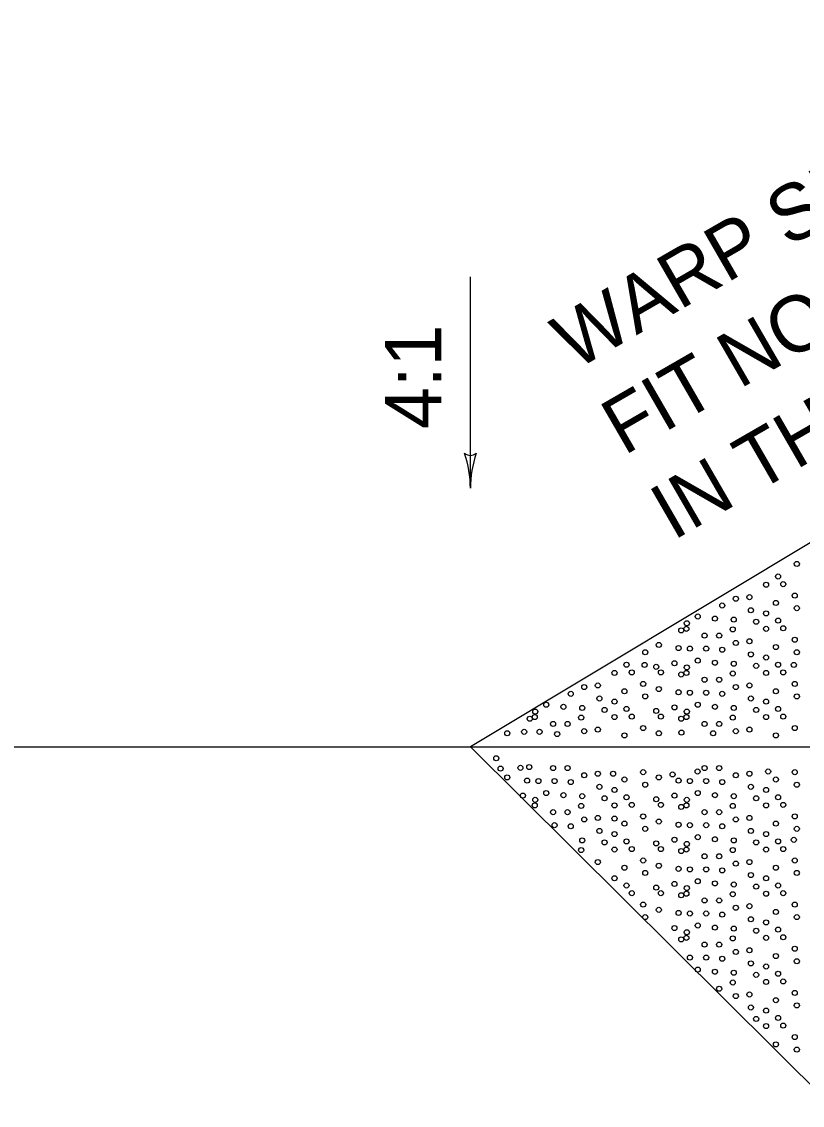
# Model space of a CAD drawing. Extents: x 1007 to 1035.5, y 1000.5 to 1021.5.
# Drawn here: x 1028.506 to 1031.288, y 1013.395 to 1017.258 of the extents above; entities that cross this region are included whole.
import ezdxf

# ---------------------------------------------------------------- set-up
doc = ezdxf.new("R2010")
doc.units = 0
doc.layers.add('Level 1', color=7, linetype='Continuous')

msp = doc.modelspace()

# ---------------------------------------------------------------- linework, layer by layer
at = {"layer": 'Level 1'}
for p, q in [((1030.1053, 1015.5946), (1030.1053, 1016.3481)), ((1031.9839, 1015.802), (1030.1053, 1014.6732)), ((1028.2928, 1014.6732), (1034.9368, 1014.6732)), ((1030.1053, 1014.6732), (1031.3907, 1013.3953))]:
    msp.add_line(p, q, dxfattribs=at)
for centre in [(1031.2682, 1015.3248), (1031.2013, 1015.2802), (1031.1586, 1015.251), (1031.2199, 1015.2528), (1031.0992, 1015.2064), (1031.2608, 1015.212), (1031.0026, 1015.1767), (1031.0509, 1015.2008), (1031.1939, 1015.186), (1031.2682, 1015.1674), (1030.9153, 1015.1377), (1030.9766, 1015.1303), (1031.0435, 1015.1265), (1031.1047, 1015.1599), (1031.1586, 1015.1488), (1030.8564, 1015.0881), (1030.8745, 1015.0937), (1030.8763, 1015.1135), (1031.0397, 1015.0918), (1031.1233, 1015.1191), (1031.1586, 1015.0937), (1031.2013, 1015.1228), (1031.2199, 1015.0955), (1030.9395, 1015.0695), (1030.9915, 1015.0695), (1031.0992, 1015.0491), (1031.2608, 1015.0547), (1030.7282, 1015.0101), (1030.7765, 1015.0361), (1030.8471, 1015.0249), (1030.8875, 1015.0231), (1030.9451, 1015.0231), (1031.0026, 1015.0193), (1031.0509, 1015.0435), (1031.1939, 1015.0287), (1031.2682, 1015.0101), (1030.8322, 1014.9711), (1030.9153, 1014.9803), (1030.9766, 1014.9729), (1031.1047, 1015.0026), (1031.1586, 1014.9915), (1030.6186, 1014.9363), (1030.6613, 1014.9655), (1030.6799, 1014.9382), (1030.726, 1014.9648), (1030.7672, 1014.9581), (1030.7839, 1014.9382), (1030.8745, 1014.9363), (1030.8763, 1014.9562), (1031.0397, 1014.9344), (1031.0435, 1014.9692), (1031.1233, 1014.9618), (1031.1586, 1014.9363), (1031.2013, 1014.9655), (1031.2199, 1014.9382), (1031.2576, 1014.9648), (1030.7208, 1014.8973), (1030.8564, 1014.9308), (1030.9395, 1014.9122), (1030.9915, 1014.9122), (1031.2608, 1014.8973), (1030.4626, 1014.862), (1030.5109, 1014.8862), (1030.5592, 1014.8918), (1030.6539, 1014.8713), (1030.7765, 1014.8788), (1030.8471, 1014.8676), (1030.8875, 1014.8658), (1030.9451, 1014.8658), (1031.0026, 1014.862), (1031.0509, 1014.8862), (1031.0992, 1014.8918), (1031.1939, 1014.8713), (1030.3753, 1014.823), (1030.4366, 1014.8156), (1030.5647, 1014.8453), (1030.6186, 1014.8342), (1030.7282, 1014.8528), (1030.9153, 1014.823), (1030.9766, 1014.8156), (1031.1047, 1014.8453), (1031.1586, 1014.8342), (1031.2682, 1014.8528), (1030.3345, 1014.779), (1030.3363, 1014.7988), (1030.4997, 1014.7771), (1030.5035, 1014.8118), (1030.5833, 1014.8044), (1030.6186, 1014.779), (1030.6613, 1014.8082), (1030.6799, 1014.7808), (1030.7672, 1014.8008), (1030.7839, 1014.7808), (1030.8322, 1014.8138), (1030.8745, 1014.779), (1030.8763, 1014.7988), (1031.0397, 1014.7771), (1031.0435, 1014.8118), (1031.1233, 1014.8044), (1031.1586, 1014.779), (1031.2013, 1014.8082), (1031.2199, 1014.7808), (1030.3164, 1014.7734), (1030.3995, 1014.7548), (1030.4515, 1014.7548), (1030.7208, 1014.74), (1030.8564, 1014.7734), (1030.9395, 1014.7548), (1030.9915, 1014.7548), (1031.2608, 1014.74), (1030.2365, 1014.7214), (1030.2966, 1014.7265), (1030.3516, 1014.7265), (1030.4144, 1014.7186), (1030.5109, 1014.7288), (1030.5592, 1014.7344), (1030.6539, 1014.714), (1030.7765, 1014.7214), (1030.857, 1014.7238), (1030.9696, 1014.7213), (1031.0509, 1014.7288), (1031.0992, 1014.7344), (1031.1939, 1014.714), (1030.1971, 1014.6322), (1030.2127, 1014.5955), (1030.2835, 1014.5982), (1030.3149, 1014.6008), (1030.3995, 1014.5975), (1030.4515, 1014.5975), (1030.9146, 1014.5851), (1030.9395, 1014.5975), (1030.9915, 1014.5975), (1031.166, 1014.5851), (1030.2365, 1014.5641), (1030.3071, 1014.5529), (1030.3475, 1014.5511), (1030.4051, 1014.5511), (1030.4626, 1014.5473), (1030.5109, 1014.5715), (1030.5592, 1014.5771), (1030.6134, 1014.5772), (1030.6539, 1014.5567), (1030.7208, 1014.5827), (1030.7765, 1014.5641), (1030.8256, 1014.5746), (1030.8471, 1014.5529), (1030.8875, 1014.5511), (1030.9451, 1014.5511), (1031.0026, 1014.5473), (1031.0509, 1014.5715), (1031.0992, 1014.5771), (1031.1939, 1014.5567), (1031.2608, 1014.5827), (1030.3753, 1014.5083), (1030.5647, 1014.5306), (1030.6186, 1014.5195), (1030.7282, 1014.5381), (1030.9153, 1014.5083), (1031.1047, 1014.5306), (1031.1586, 1014.5195), (1031.2682, 1014.5381), (1030.2922, 1014.4991), (1030.3363, 1014.4842), (1030.4366, 1014.5009), (1030.5035, 1014.4972), (1030.5833, 1014.4898), (1030.6613, 1014.4935), (1030.7672, 1014.4861), (1030.8322, 1014.4991), (1030.8763, 1014.4842), (1030.9766, 1014.5009), (1031.0435, 1014.4972), (1031.1233, 1014.4898), (1031.2013, 1014.4935), (1030.3345, 1014.4643), (1030.3995, 1014.4402), (1030.4515, 1014.4402), (1030.4997, 1014.4624), (1030.6186, 1014.4643), (1030.6799, 1014.4662), (1030.7839, 1014.4662), (1030.8564, 1014.4588), (1030.8745, 1014.4643), (1030.9395, 1014.4402), (1030.9915, 1014.4402), (1031.0397, 1014.4624), (1031.1586, 1014.4643), (1031.2199, 1014.4662), (1030.4051, 1014.3938), (1030.5109, 1014.4142), (1030.5592, 1014.4198), (1030.6186, 1014.4174), (1030.6539, 1014.3993), (1030.7208, 1014.4253), (1030.7765, 1014.4068), (1030.8471, 1014.3956), (1030.8875, 1014.3938), (1030.9451, 1014.3938), (1031.0509, 1014.4142), (1031.0992, 1014.4198), (1031.1939, 1014.3993), (1031.2608, 1014.4253), (1030.4626, 1014.39), (1030.5647, 1014.3733), (1030.6186, 1014.3622), (1030.7282, 1014.3808), (1031.0026, 1014.39), (1031.1047, 1014.3733), (1031.1586, 1014.3622), (1031.2682, 1014.3808), (1030.5035, 1014.3398), (1030.5833, 1014.3324), (1030.6613, 1014.3362), (1030.7672, 1014.3288), (1030.8322, 1014.3418), (1030.8763, 1014.3268), (1030.9153, 1014.351), (1030.9766, 1014.3436), (1031.0435, 1014.3398), (1031.1233, 1014.3324), (1031.2013, 1014.3362), (1031.2576, 1014.3415), (1030.4997, 1014.3051), (1030.6186, 1014.307), (1030.6799, 1014.3088), (1030.7839, 1014.3088), (1030.8564, 1014.3014), (1030.8745, 1014.307), (1030.9395, 1014.2828), (1030.9915, 1014.2828), (1031.0397, 1014.3051), (1031.1586, 1014.307), (1031.2199, 1014.3088), (1030.5592, 1014.2624), (1030.6539, 1014.242), (1030.7208, 1014.268), (1030.7765, 1014.2494), (1030.8471, 1014.2383), (1030.8875, 1014.2364), (1030.9451, 1014.2364), (1031.0509, 1014.2568), (1031.0992, 1014.2624), (1031.1939, 1014.242), (1031.2608, 1014.268), (1030.6186, 1014.2048), (1030.7282, 1014.2234), (1031.0026, 1014.2327), (1031.1047, 1014.2159), (1031.1586, 1014.2048), (1031.2682, 1014.2234), (1030.6613, 1014.1788), (1030.7672, 1014.1714), (1030.8322, 1014.1844), (1030.8763, 1014.1695), (1030.9153, 1014.1937), (1030.9766, 1014.1863), (1031.0435, 1014.1825), (1031.1233, 1014.1751), (1031.2013, 1014.1788), (1030.6799, 1014.1515), (1030.7839, 1014.1515), (1030.8564, 1014.1441), (1030.8745, 1014.1497), (1030.9395, 1014.1255), (1030.9915, 1014.1255), (1031.0397, 1014.1478), (1031.1586, 1014.1497), (1031.2199, 1014.1515), (1030.7208, 1014.1107), (1030.7765, 1014.0921), (1031.0509, 1014.0995), (1031.0992, 1014.1051), (1031.1939, 1014.0847), (1031.2608, 1014.1107), (1030.7282, 1014.0661), (1030.8471, 1014.0809), (1030.8875, 1014.0791), (1030.9451, 1014.0791), (1031.0026, 1014.0753), (1031.1047, 1014.0586), (1031.1586, 1014.0475), (1031.2682, 1014.0661), (1030.8322, 1014.0271), (1030.8763, 1014.0122), (1030.9153, 1014.0363), (1030.9766, 1014.0289), (1031.0435, 1014.0252), (1031.1233, 1014.0178), (1031.2013, 1014.0215), (1030.8564, 1013.9868), (1030.8745, 1013.9923), (1030.9395, 1013.9682), (1030.9915, 1013.9682), (1031.0397, 1013.9904), (1031.1586, 1013.9923), (1031.2199, 1013.9942), (1031.0509, 1013.9422), (1031.0992, 1013.9478), (1031.1939, 1013.9273), (1031.2608, 1013.9533), (1030.8875, 1013.9218), (1030.9451, 1013.9218), (1031.0026, 1013.918), (1031.1047, 1013.9013), (1031.1586, 1013.8902), (1031.2682, 1013.9088), (1030.9153, 1013.879), (1030.9766, 1013.8716), (1031.0435, 1013.8678), (1031.1233, 1013.8604), (1031.2013, 1013.8642), (1030.9915, 1013.8108), (1031.0397, 1013.8331), (1031.1586, 1013.835), (1031.2199, 1013.8368), (1031.0509, 1013.7848), (1031.0992, 1013.7904), (1031.2608, 1013.796), (1031.1047, 1013.7439), (1031.1939, 1013.77), (1031.2682, 1013.7514), (1031.1233, 1013.7031), (1031.1586, 1013.7328), (1031.2013, 1013.7068), (1031.1586, 1013.6777), (1031.2199, 1013.6795), (1031.2608, 1013.6387), (1031.1939, 1013.6127), (1031.2682, 1013.5941)]:
    msp.add_circle(centre, 0.00903, dxfattribs=at)
for centre, radius, start, end in [((1030.1053, 1015.7432), 0.0313, 228.7746, 310.8913), ((1029.7143, 1015.5946), 0.3909, 0, 18.6688), ((1030.4962, 1015.5946), 0.3909, 161.3472, 179.9939), ((1029.7143, 1015.5946), 0.3909, 359.9878, 0)]:
    msp.add_arc(centre, radius, start, end, dxfattribs=at)

# ---------------------------------------------------------------- texts
for s, rotation, p in [('WARP SLOPE TO', 30, (1030.4773, 1016.0127)), ('FIT NORMAL SLOPE', 30, (1030.6523, 1015.7095)), ('IN THIS AREA', 30, (1030.8273, 1015.4064)), ('4:1', 90, (1030.0011, 1015.8058))]:
    msp.add_text(s, height=0.2, rotation=rotation, dxfattribs=at).set_placement(p)

doc.saveas('drawing.dxf')
